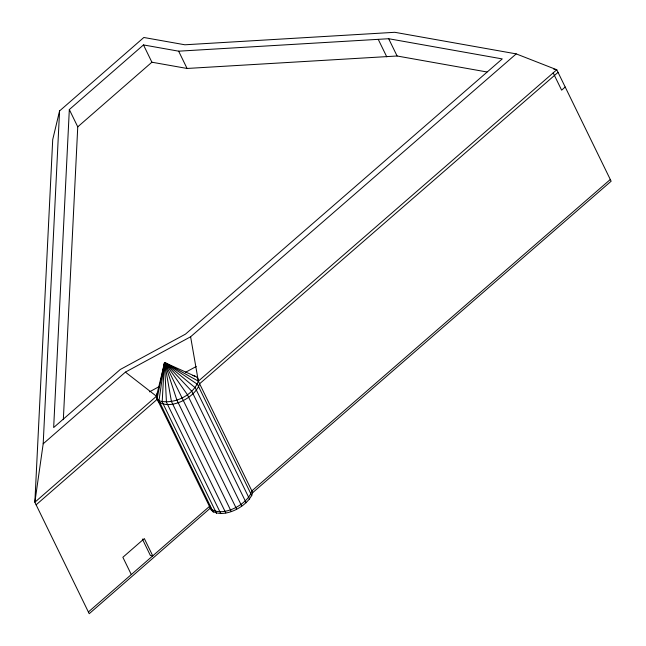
<?xml version="1.0" encoding="UTF-8"?>
<svg xmlns="http://www.w3.org/2000/svg" width="646" height="646" viewBox="0 0 646 646"><rect width="100%" height="100%" fill="white"/><g stroke="black" fill="none" stroke-linecap="round" stroke-linejoin="round"><path stroke-width="0.97" d="M210.83 507.699L89.221 613.7L34.86 502.241L43.185 443.802L59.569 110.934L143.84 37.484L184.885 44.784L394.803 32.3L516.219 53.884L556.779 69.76L611.14 181.219L252.707 492.632C248.871 506.052 223.322 519.739 211.387 510.34L157.026 398.881L156.461 396.24L164.665 362.608L195.827 376.586M69.324 109.562L53.666 427.539L120.253 369.496L185.475 334.135L502.257 58.915L388.674 38.72L178.643 51.179L143.477 44.929L69.324 109.562L77.754 126.842L63.332 419.666M213.341 512.286L158.981 400.827L157.026 398.881L164.35 362.931L162.186 401.949L216.547 513.409M164.399 363.02L158.981 400.827C173.709 404.832 193.017 395.627 198.346 381.164L190.61 336.776L516.219 53.884M59.569 110.934L52.714 139.609L34.86 502.241L156.461 396.24A22.78 10.094 -26 0 1 157.325 393.091M164.464 363.044L165.158 362.584M77.754 126.842L151.899 62.21L187.074 68.46L397.104 56L486.979 71.981M43.185 443.802L125.405 372.128L190.61 336.776M36.119 504.833L157.729 398.832L158.294 401.473C170.221 410.872 195.77 397.185 199.606 383.756L558.039 72.352M88.381 611.972L209.982 505.971L210.548 508.612C222.482 518.011 248.024 504.324 251.859 490.903L610.3 179.491M565.21 87.04L561.624 90.157L553.194 72.877M149.501 391.839L159.191 386.583M185.628 372.249L196.206 366.516M553.8 69.227L556.779 69.76L198.346 381.164L165.166 362.64L197.482 384.322L251.843 495.781M125.405 372.128L156.461 396.24M165.11 362.769L195.245 387.77L249.606 499.229M165.037 362.834L191.797 391.29L246.158 502.75M164.956 362.899L187.372 394.625L241.733 506.084M164.851 362.955L236.622 509.024M388.674 38.72L397.104 56M378.338 39.559L386.768 56.84M178.643 51.179L187.074 68.46M143.477 44.929L151.899 62.21M252.707 492.632L198.346 381.164A22.78 10.094 -26 0 0 192.621 375.463M231.187 511.357L176.826 399.898L164.746 363.004M225.785 512.924L171.424 401.465L164.641 363.036M220.795 513.627L166.434 402.167L164.544 363.044M142.354 539.014L150.356 555.431L152.755 555.859L144.333 538.578L122.869 557.28L131.299 574.56"/></g></svg>
